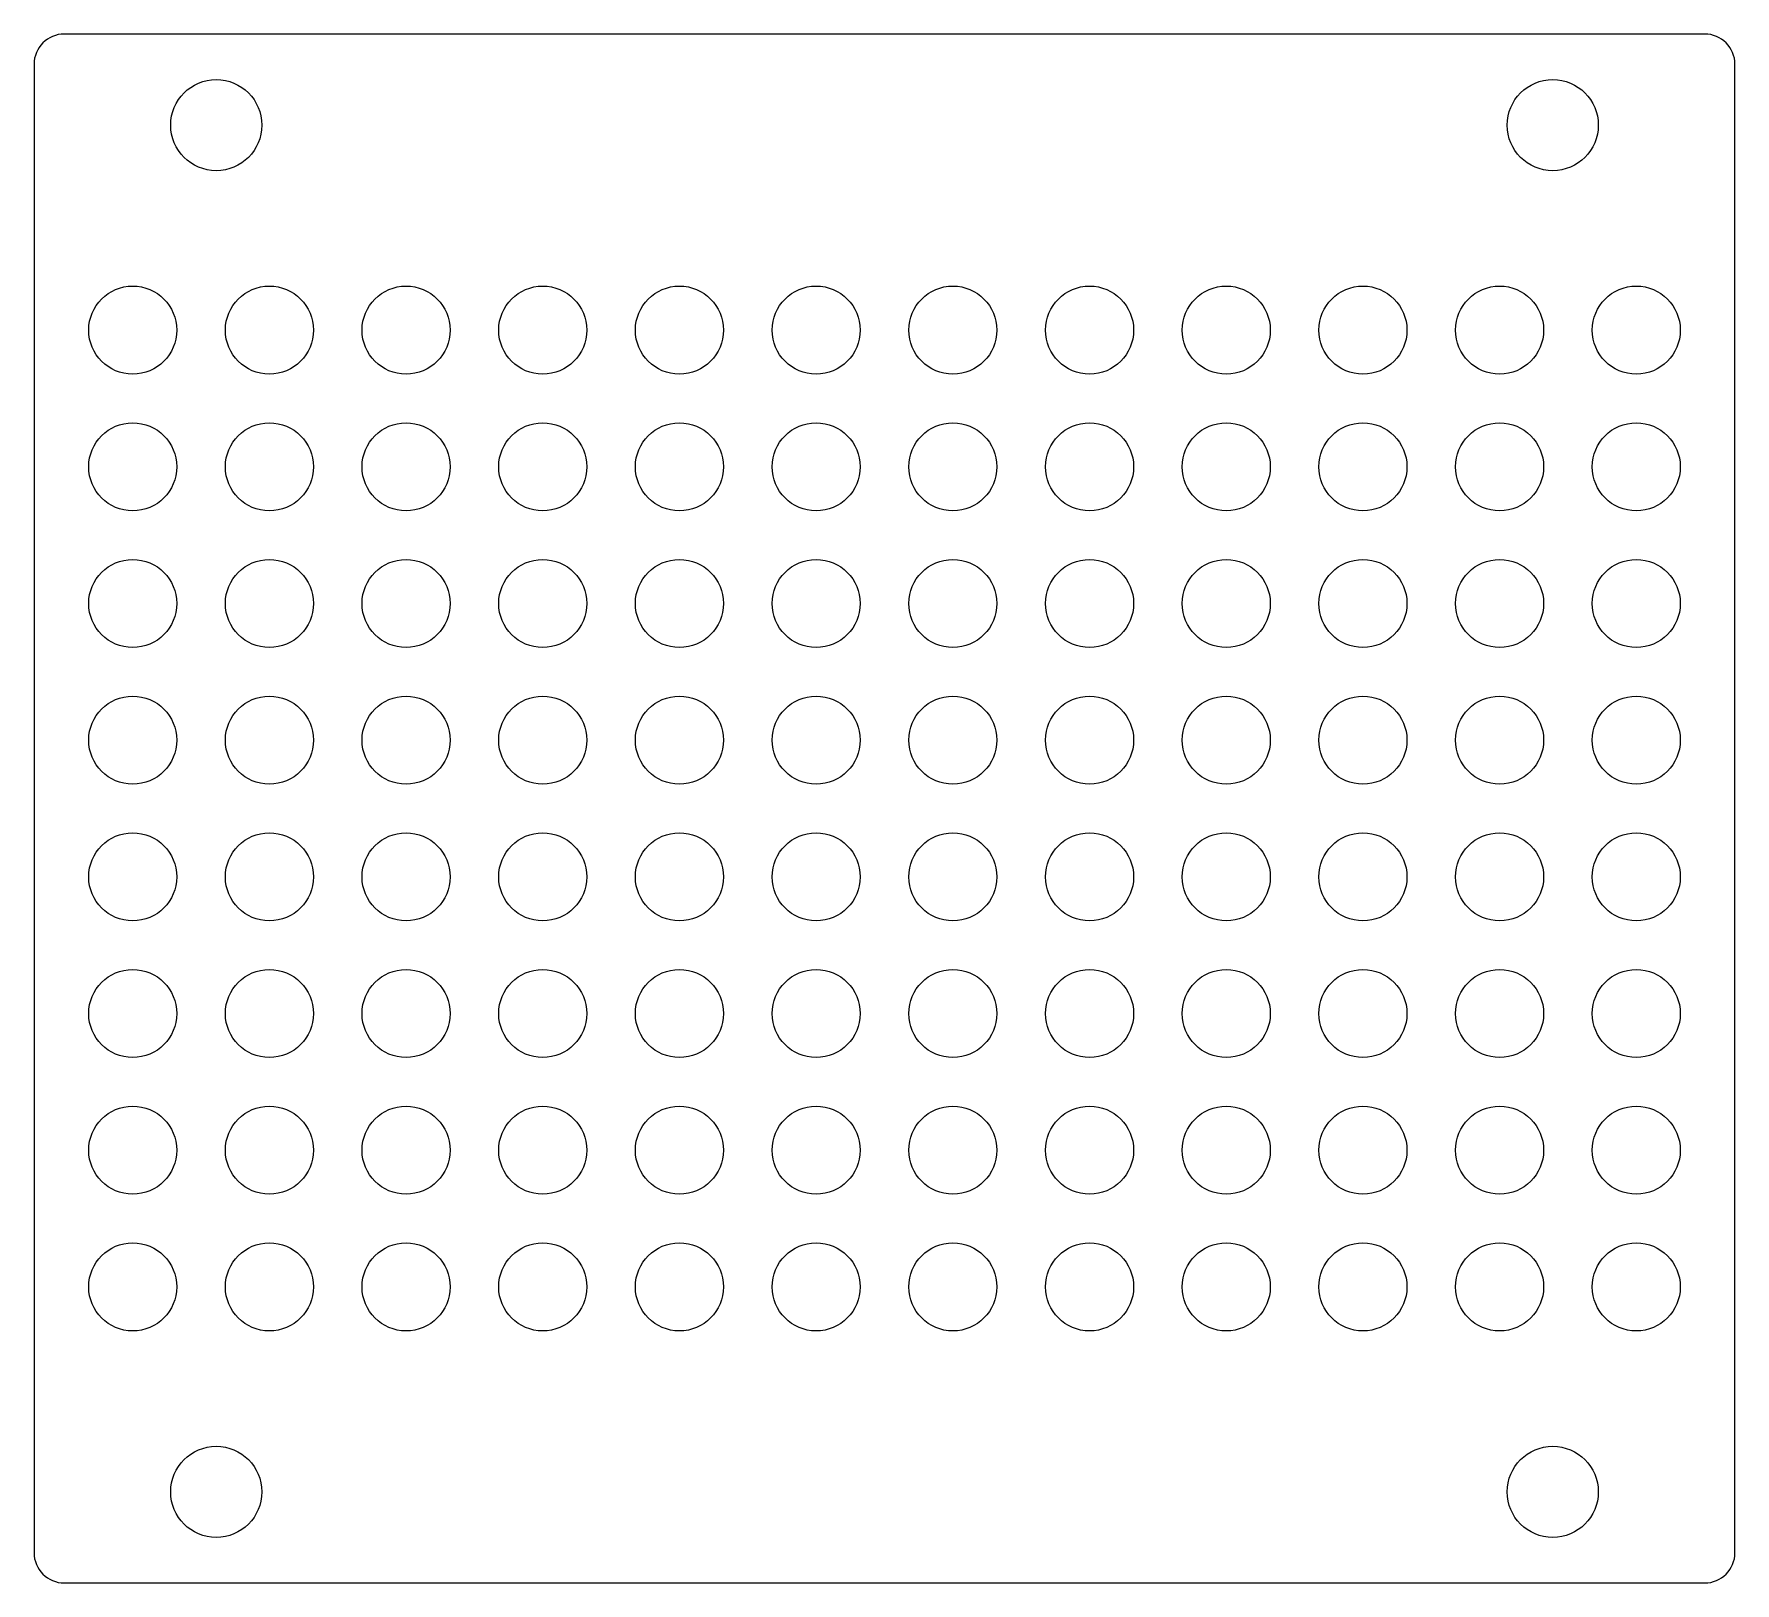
# Model space of a CAD drawing. Extents: x -56 to 56, y -51 to 51.
import ezdxf

# ---------------------------------------------------------------- set-up
doc = ezdxf.new("R2010")
doc.units = 0

msp = doc.modelspace()

# ---------------------------------------------------------------- linework, layer by layer
for p, q in [((54, 51), (-54, 51)), ((-56, 49), (-56, -49)), ((56, -49), (56, 49)), ((-54, -51), (54, -51))]:
    msp.add_line(p, q)
for centre, radius in [((-44, 45), 3), ((44, 45), 3), ((-49.5, 31.5), 2.9), ((-40.5, 31.5), 2.9), ((-31.5, 31.5), 2.9), ((-22.5, 31.5), 2.9), ((-13.5, 31.5), 2.9), ((-4.5, 31.5), 2.9), ((4.5, 31.5), 2.9), ((13.5, 31.5), 2.9), ((22.5, 31.5), 2.9), ((31.5, 31.5), 2.9), ((40.5, 31.5), 2.9), ((49.5, 31.5), 2.9), ((-49.5, 22.5), 2.9), ((-40.5, 22.5), 2.9), ((-31.5, 22.5), 2.9), ((-22.5, 22.5), 2.9), ((-13.5, 22.5), 2.9), ((-4.5, 22.5), 2.9), ((4.5, 22.5), 2.9), ((13.5, 22.5), 2.9), ((22.5, 22.5), 2.9), ((31.5, 22.5), 2.9), ((40.5, 22.5), 2.9), ((49.5, 22.5), 2.9), ((-49.5, 13.5), 2.9), ((-40.5, 13.5), 2.9), ((-31.5, 13.5), 2.9), ((-22.5, 13.5), 2.9), ((-13.5, 13.5), 2.9), ((-4.5, 13.5), 2.9), ((4.5, 13.5), 2.9), ((13.5, 13.5), 2.9), ((22.5, 13.5), 2.9), ((31.5, 13.5), 2.9), ((40.5, 13.5), 2.9), ((49.5, 13.5), 2.9), ((-49.5, 4.5), 2.9), ((-40.5, 4.5), 2.9), ((-31.5, 4.5), 2.9), ((-22.5, 4.5), 2.9), ((-13.5, 4.5), 2.9), ((-4.5, 4.5), 2.9), ((4.5, 4.5), 2.9), ((13.5, 4.5), 2.9), ((22.5, 4.5), 2.9), ((31.5, 4.5), 2.9), ((40.5, 4.5), 2.9), ((49.5, 4.5), 2.9), ((-49.5, -4.5), 2.9), ((-40.5, -4.5), 2.9), ((-31.5, -4.5), 2.9), ((-22.5, -4.5), 2.9), ((-13.5, -4.5), 2.9), ((-4.5, -4.5), 2.9), ((4.5, -4.5), 2.9), ((13.5, -4.5), 2.9), ((22.5, -4.5), 2.9), ((31.5, -4.5), 2.9), ((40.5, -4.5), 2.9), ((49.5, -4.5), 2.9), ((-49.5, -13.5), 2.9), ((-40.5, -13.5), 2.9), ((-31.5, -13.5), 2.9), ((-22.5, -13.5), 2.9), ((-13.5, -13.5), 2.9), ((-4.5, -13.5), 2.9), ((4.5, -13.5), 2.9), ((13.5, -13.5), 2.9), ((22.5, -13.5), 2.9), ((31.5, -13.5), 2.9), ((40.5, -13.5), 2.9), ((49.5, -13.5), 2.9), ((-49.5, -22.5), 2.9), ((-40.5, -22.5), 2.9), ((-31.5, -22.5), 2.9), ((-22.5, -22.5), 2.9), ((-13.5, -22.5), 2.9), ((-4.5, -22.5), 2.9), ((4.5, -22.5), 2.9), ((13.5, -22.5), 2.9), ((22.5, -22.5), 2.9), ((31.5, -22.5), 2.9), ((40.5, -22.5), 2.9), ((49.5, -22.5), 2.9), ((-49.5, -31.5), 2.9), ((-40.5, -31.5), 2.9), ((-31.5, -31.5), 2.9), ((-22.5, -31.5), 2.9), ((-13.5, -31.5), 2.9), ((-4.5, -31.5), 2.9), ((4.5, -31.5), 2.9), ((13.5, -31.5), 2.9), ((22.5, -31.5), 2.9), ((31.5, -31.5), 2.9), ((40.5, -31.5), 2.9), ((49.5, -31.5), 2.9), ((-44, -45), 3), ((44, -45), 3)]:
    msp.add_circle(centre, radius)
for centre, start, end in [((-54, 49), 90, 180), ((54, 49), 0, 90), ((-54, -49), 180, 270), ((54, -49), 270, 360)]:
    msp.add_arc(centre, 2, start, end)

doc.saveas('drawing.dxf')
